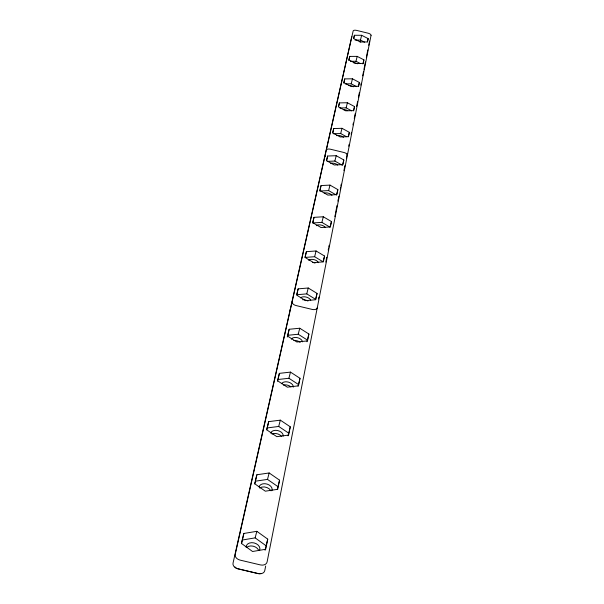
<?xml version="1.0" encoding="UTF-8"?>
<svg xmlns="http://www.w3.org/2000/svg" width="604" height="604" viewBox="0 0 604 604"><rect width="100%" height="100%" fill="white"/><g stroke="black" fill="none" stroke-linecap="round" stroke-linejoin="round"><path stroke-width="0.91" d="M265.669 566.024L264.756 570.637A5.927 4.387 15.5 0 1 258.112 573.596L237.848 568.802A5.927 4.387 14.4 0 1 233.031 563.132L351.611 37.252A3.337 1.389 14 0 1 351.913 36.829M318.527 298.942L318.897 297.093M325.828 262.06L326.772 257.281M328.206 250.048L328.568 248.206M328.787 247.104L329.157 245.254M334.835 216.557L335.197 214.699M335.514 213.099L337.032 205.443M337.893 201.087L338.263 199.237M338.497 198.044L338.867 196.187M340.271 189.075L340.641 187.225M340.882 186.009L341.245 184.152M343.933 170.6L344.907 165.639M346.379 158.233L347.292 153.605M348.757 146.198L349.127 144.348M351.143 134.171L351.505 132.314M352.97 124.907L353.34 123.057M354.254 118.429L355.167 113.801M356.639 106.395L357.553 101.766M358.466 97.138L359.388 92.51M360.852 85.104L361.215 83.254M362.679 75.847L363.6 71.219M363.963 69.369L365.428 61.963M366.349 57.335L367.813 49.928M368.727 45.3L369.459 41.601A3.337 1.389 14.2 0 0 369.361 41.087M267.731 539.13L265.7 549.247L252.57 551.505L241.6 543.54L243.835 533.468L256.836 531.316L267.731 539.13L265.05 550.297M279.561 480.165L277.734 489.293L265.322 491.188L254.85 483.857L256.866 474.767L269.165 472.962L279.561 480.165L277.312 489.338M290.275 426.809L288.606 435.084L276.836 436.669L266.832 429.897L268.659 421.652L280.332 420.15L290.275 426.809L288.063 435.869M300.007 378.3L298.489 385.843L287.3 387.164L277.712 380.875L279.38 373.363L290.479 372.109L300.007 378.3L298.059 386.137M308.893 334.004L307.512 340.905L296.843 342L287.64 336.141L289.165 329.271L299.75 328.236L308.893 334.004L306.983 341.751M317.047 293.401L315.771 299.735L305.579 300.641L296.738 295.16L298.134 288.855L308.251 288.002L317.047 293.401L315.522 299.282L306.757 293.876L296.67 294.752M324.544 256.036L323.367 261.872L313.619 262.619L305.103 257.478L306.394 251.664L316.081 250.97L324.544 256.036L323.057 261.781L314.624 256.715L304.96 257.425L306.394 251.664M331.46 221.547L330.38 226.945L321.026 227.542L312.819 222.71L314.012 217.342L323.306 216.783L331.46 221.547L330.018 227.164L321.887 222.385L312.615 222.967L314.012 217.342M337.87 189.618L336.866 194.616L327.881 195.092L319.961 190.532L321.071 185.556L329.995 185.111L337.87 189.618L336.466 195.1M343.819 159.962L342.891 164.613L334.246 164.975L326.598 160.664L327.625 156.036L336.209 155.696L343.819 159.962L342.453 165.322L334.858 161.057L327.149 161.374M349.361 132.344L348.493 136.685L340.173 136.957L332.766 132.865L333.725 128.554L342 128.305L349.361 132.344L348.251 136.715M354.533 106.576L353.725 110.623L345.692 110.819L338.519 106.931L339.418 102.907L347.398 102.733L354.533 106.576L353.453 110.842M359.372 82.461L358.61 86.259L350.856 86.372L343.902 82.68L344.741 78.905L352.457 78.807L359.372 82.461L358.315 86.636M363.91 59.856L363.2 63.42L355.696 63.473L348.953 59.947L349.739 56.406L357.198 56.376L363.91 59.856L362.876 63.941M368.176 38.626L367.504 41.97L360.241 41.97L353.687 38.603L354.427 35.274L361.653 35.296L368.176 38.626L367.36 41.819M241.358 543.713L243.835 533.468M254.631 483.947L255.039 482.128M266.666 429.799L268.659 421.652M277.455 381.207L279.38 373.363M287.27 337.032L287.655 335.303L298.217 334.246L307.33 340.022M353.642 38.475L354.427 35.274M348.727 60.498L349.739 56.406M343.714 83.088L344.741 78.905M338.572 106.327L339.418 102.907M332.638 132.925L333.725 128.554M326.515 160.513L327.625 156.036M319.901 190.268L321.071 185.556M296.874 293.906L298.134 288.855M355.046 40.083L360.452 40.083L361.653 35.296M350.388 61.306L355.975 61.268L357.198 56.376M287.874 334.442L289.165 329.271M345.216 83.903L351.203 83.813L352.457 78.807M339.916 107.995L346.115 107.852L347.398 102.733M333.34 133.771L340.679 133.544L342 128.305M334.858 161.057L336.209 155.696M256.866 474.767L255.243 481.214L267.504 479.395L277.863 486.59M319.705 191.053L328.614 190.592L329.995 185.111M321.887 222.385L323.306 216.783M314.624 256.715L316.081 250.97M306.757 293.876L308.251 288.002M298.217 334.246L299.75 328.236M277.832 379.538L288.901 378.263L290.479 372.109M267.074 427.964L278.708 426.439L280.332 420.15M267.504 479.395L269.165 472.962M242.174 540.044L255.137 537.87L256.836 531.316M316.262 225.715L317.296 225.126A5.134 2.733 14.2 0 1 324.922 226.961L325.345 227.466M360.452 40.083L364.522 42.167M355.975 61.268L360.437 63.594M351.203 83.813L356.571 86.659M346.115 107.852L351.649 110.842M340.679 133.544L346.394 136.685M328.614 190.592L335.681 194.647M288.901 378.263L298.399 384.454M278.708 426.439L288.614 433.098M255.137 537.87L265.979 545.684M290.267 310.577A4.681 2.733 14.1 0 1 290.199 309.595M292.14 301.804A4.696 2.726 14.1 0 0 296.119 305.564L312.147 309.414A4.696 2.718 14.5 0 0 317.259 307.836M312.374 262.325A5.33 2.96 14.2 0 1 315.009 263.102M302.559 299.75A5.549 3.209 14.3 0 1 307.942 301.041M300.581 297.885A5.557 3.209 14.3 0 1 306.085 297.047A5.557 3.209 14.3 0 1 310.728 300.324M308.735 260.354A5.338 2.952 14.2 0 1 314.005 259.637A5.338 2.952 14.2 0 1 318.474 262.702M324.22 193.099A4.945 2.529 14.2 0 1 331.974 195.341M330.652 163.352A4.764 2.356 14.1 0 1 337.734 165.066M336.639 135.651A4.598 2.197 14.1 0 1 343.48 137.312M343.472 109.634A4.447 2.054 14.1 0 1 347.783 110.675M348.659 85.466A4.304 1.925 14.1 0 1 353.393 86.81M353.521 62.801A4.168 1.804 14.1 0 1 357.568 63.782M359.41 41.623A4.047 1.699 14.1 0 1 360.777 41.955M260.785 573.43A4.145 3.073 15.5 0 1 258.044 573.528L237.825 568.741A4.145 3.073 14.4 0 1 234.964 566.929M324.567 157.199A3.934 1.925 14 0 1 325.292 156.376M326.296 150.177A3.941 1.918 14 0 1 330.539 149.241L343.918 152.48A3.941 1.918 14.3 0 1 347.376 155.281M272.004 434.042A6.342 4.19 14.5 0 1 281.434 436.292M293.816 340.482A5.791 3.496 14.3 0 1 300.165 342.362M283.359 385.073A6.055 3.82 14.4 0 1 290.909 386.877M259.637 488.07A6.659 4.621 14.7 0 1 270.834 490.735M246.794 547.277A7.014 5.119 14.9 0 1 258.58 550.07M246.092 547.179A7.022 5.111 14.9 0 1 254.065 542.921A7.022 5.111 14.9 0 1 259.561 550.372M259.101 486.907A6.674 4.613 14.7 0 1 267.104 484.098A6.674 4.613 14.7 0 1 271.823 490.758M270.796 433.181A6.357 4.19 14.5 0 1 277.832 430.576A6.357 4.19 14.5 0 1 283.148 436.133M281.653 383.721A6.063 3.813 14.4 0 1 288.614 382.173A6.063 3.813 14.4 0 1 293.219 387.164M291.339 339.184A5.798 3.488 14.3 0 1 297.485 337.696A5.798 3.488 14.3 0 1 302.445 341.841M371.052 35.334L267.089 561.992A5.957 4.371 15.5 0 1 260.422 564.921L240.067 560.104A5.957 4.379 14.4 0 1 235.213 554.442L353.159 30.97A3.352 1.382 14 0 1 356.707 30.419L368.07 33.19A3.352 1.382 14.2 0 1 371.052 35.334"/></g></svg>
